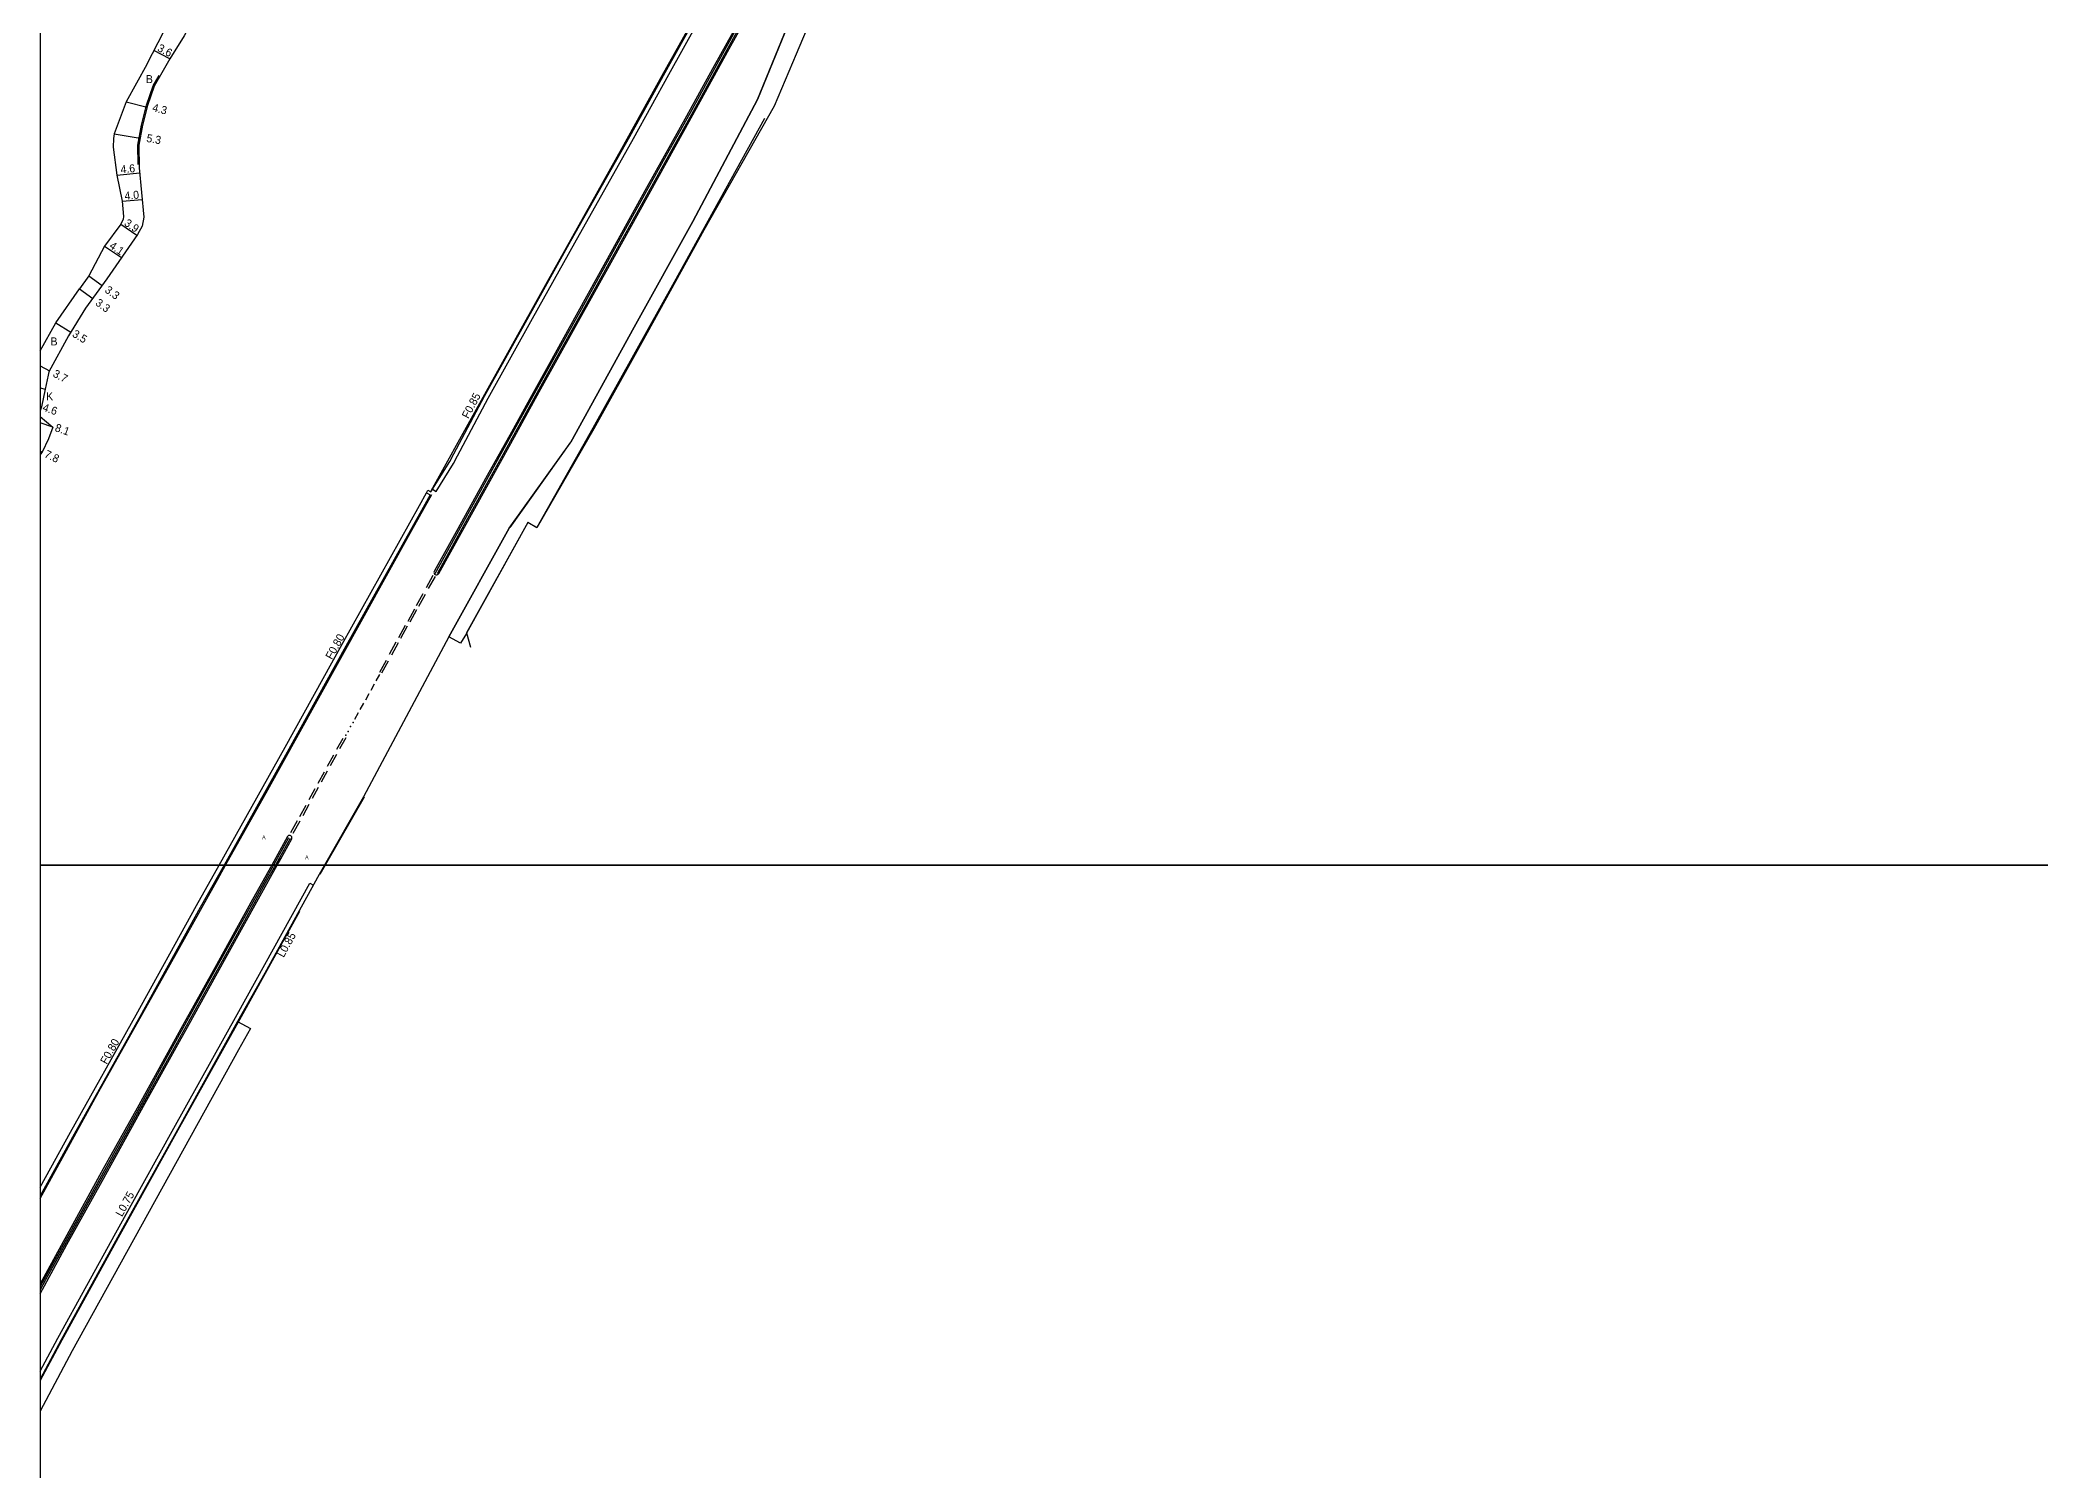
# Model space of a CAD drawing. Header units: metres. Extents: x 4000 to 4800, y -103200 to -102000.
# Drawn here: x 4000 to 4400, y -102721.2 to -102435 of the extents above; entities that cross this region are included whole.
import ezdxf

# ---------------------------------------------------------------- set-up
doc = ezdxf.new("R2010")
doc.units = ezdxf.units.M
doc.header["$LTSCALE"] = 2.5
for name, color, linetype in [('側溝・桝', 7, 'Continuous'), ('図郭', 7, 'Continuous'), ('幅員', 7, 'Continuous'), ('歩道・分離帯・安全施設', 7, 'Continuous'), ('舗装', 7, 'Continuous'), ('道路', 7, 'Continuous')]:
    doc.layers.add(name, color=color, linetype=linetype)
doc.styles.get("Standard").update_dxf_attribs({"font": ''})
doc.styles.add('YOKO_DECO', font='')
doc.styles.get('Standard').set_extended_font_data('@MS PGothic')
doc.styles.get('YOKO_DECO').set_extended_font_data('MS PGothic')

msp = doc.modelspace()

# ---------------------------------------------------------------- linework, layer by layer
at = {"layer": '側溝・桝'}
for points in [[(4078.45, -102524.86), (4079.19, -102525.29), (4082.64, -102519.71), (4083.44, -102518.2), (4089.61, -102506.63), (4098.46, -102490.71), (4106.89, -102475.6), (4118.67, -102454.71), (4125.73, -102441.9), (4142.32, -102412.05)], [(4077.25, -102525.6), (4077.99, -102525.96), (4077.98, -102525.99), (4076.6, -102528.49), (4061.15, -102556.23), (4049.71, -102576.84), (4036.78, -102600)], [(4036.78, -102600), (4032.03, -102608.5), (4019.94, -102630.36), (4006.81, -102653.84), (4000, -102666.12)], [(4000, -102701.18), (4003.56, -102694.6), (4015.16, -102673.54), (4026.78, -102652.61), (4039.41, -102629.89), (4053.92, -102603.6), (4054.64, -102604)]]:
    msp.add_lwpolyline(points, dxfattribs=at)
at = {"layer": '図郭'}
for points in [[(4000, -102600), (4800, -102600), (4800, -102000), (4000, -102000)], [(4000, -103200), (4800, -103200), (4800, -102600), (4000, -102600)]]:
    msp.add_lwpolyline(points, close=True, dxfattribs=at)
at = {"layer": '幅員'}
for points in [[(4025.97, -102438.78), (4022.78, -102437.11)], [(4017.23, -102447.36), (4021.4, -102448.42)], [(4014.84, -102453.76), (4020.01, -102454.67)], [(4015.35, -102462.01), (4019.93, -102461.59)], [(4016.43, -102467.27), (4020.42, -102466.9)], [(4016.15, -102471.85), (4019.37, -102474.06)], [(4012.91, -102476.22), (4016.3, -102478.53)], [(4009.79, -102482.19), (4012.42, -102484.11)], [(4007.91, -102484.76), (4010.54, -102486.68)], [(4003.16, -102491.59), (4006.14, -102493.43)], [(4000, -102500.14), (4001.91, -102501.17)], [(4000.28, -102508.38), (4000, -102508.28)], [(4002.55, -102512.45), (4000, -102511.55)], [(4000.42, -102517.43), (4000, -102517.23)]]:
    msp.add_lwpolyline(points, dxfattribs=at)
at = {"layer": '歩道・分離帯・安全施設'}
for points in [[(4078.17, -102525.18), (4086.95, -102509.41), (4101.45, -102483.31), (4116.3, -102456.74), (4124.36, -102442.14), (4135.53, -102422.19), (4145.14, -102404.94), (4168.27, -102363.2), (4183.33, -102335.82), (4196.71, -102309.91), (4209.66, -102280.66), (4214.14, -102269.1), (4225.73, -102234.49), (4228.08, -102225.89), (4234.61, -102202.36), (4238.51, -102183.21), (4245.92, -102138.12), (4253.93, -102091.27), (4259.73, -102051.3), (4264.39, -102021.99)], [(4254.96, -102188.77), (4249.1, -102214.66), (4243.56, -102234.97), (4236.26, -102258.7), (4227.47, -102282.11), (4222.68, -102293.79), (4217.57, -102305.28), (4212.08, -102316.86), (4207.03, -102326.99), (4200.98, -102338.49), (4195.23, -102349.18), (4189.13, -102360.23), (4182.93, -102371.47), (4176.52, -102383.09), (4165.09, -102403.76), (4153.22, -102425.27), (4149.45, -102432.25), (4143.4, -102446.89), (4130.52, -102471.32), (4118.8, -102492.47), (4106.08, -102515.41)], [(4142.7, -102425.91), (4134.42, -102440.81), (4129.25, -102450.24), (4121.26, -102464.59), (4113.07, -102479.41), (4107.5, -102489.45), (4101.57, -102500.2), (4098.23, -102506.16), (4094.23, -102513.42), (4089.36, -102522.11), (4083.17, -102533.39), (4078.85, -102541.15), (4078.77, -102541.32), (4078.75, -102541.44), (4078.76, -102541.55), (4078.81, -102541.69), (4078.89, -102541.8), (4078.99, -102541.88), (4079.11, -102541.94), (4079.23, -102541.96), (4079.34, -102541.95), (4079.45, -102541.92), (4079.54, -102541.87), (4079.62, -102541.8), (4079.7, -102541.7), (4094.11, -102515.69), (4099.8, -102505.38), (4114.48, -102478.91), (4128.7, -102453.23), (4137.79, -102436.8), (4149.02, -102416.53)], [(4140.68, -102430.05), (4136.41, -102437.76), (4129.88, -102449.7), (4124.59, -102459.18), (4116.74, -102473.38), (4108.22, -102488.75), (4102.18, -102499.63), (4091.8, -102518.37), (4085.1, -102530.48), (4078.9, -102541.75)], [(4141.04, -102430.25), (4136.78, -102437.96), (4130.24, -102449.9), (4124.96, -102459.38), (4117.1, -102473.59), (4108.59, -102488.95), (4102.54, -102499.83), (4092.16, -102518.58), (4085.46, -102530.68), (4079.36, -102541.77)], [(4084.05, -102555.63), (4081.75, -102554.37), (4093.79, -102532.64), (4106.08, -102515.41), (4118.8, -102492.47), (4130.52, -102471.32), (4143.4, -102446.89), (4149.45, -102432.25)], [(4019.63, -102459.94), (4019.57, -102456.04), (4020.27, -102452.03), (4021.29, -102448.03), (4022.64, -102444.18), (4023.85, -102442.09)], [(4144.84, -102450.7), (4126.77, -102483.47), (4110.52, -102512.64), (4099.31, -102532.53), (4097.5, -102531.5), (4085.25, -102553.58), (4086.06, -102556.43)], [(4105.9, -102515.66), (4093.89, -102532.5)], [(4037.11, -102600), (4045.52, -102584.97), (4055.05, -102567.76), (4074.35, -102533.06), (4078.3, -102525.87)], [(4093.79, -102532.64), (4081.75, -102554.37)], [(4077.27, -102544.49), (4078.6, -102542.06)], [(4078.97, -102542.27), (4077.61, -102544.68)], [(4075.28, -102548.12), (4076.61, -102545.69)], [(4076.98, -102545.9), (4075.63, -102548.31)], [(4073.57, -102551.21), (4074.9, -102548.79)], [(4075.27, -102548.99), (4073.92, -102551.4)], [(4069.88, -102557.81), (4071.21, -102555.39)], [(4071.59, -102555.59), (4070.23, -102558.01)], [(4071.72, -102554.48), (4073.05, -102552.06)], [(4073.42, -102552.26), (4072.07, -102554.67)], [(4067.92, -102561.43), (4069.25, -102559)], [(4069.62, -102559.21), (4068.26, -102561.62)], [(4066.17, -102565.04), (4066.89, -102563.73)], [(4067.2, -102563.15), (4067.93, -102561.88)], [(4064.03, -102568.89), (4064.73, -102567.63)], [(4065.1, -102566.99), (4065.81, -102565.7)], [(4062.94, -102570.8), (4063.68, -102569.52)], [(4059.35, -102576.84), (4060.57, -102574.63)], [(4061.12, -102574.55), (4059.89, -102576.78)], [(4057.47, -102580.24), (4058.72, -102577.99)], [(4059.27, -102577.91), (4058.03, -102580.14)], [(4055.6, -102583.64), (4056.84, -102581.39)], [(4057.43, -102581.23), (4056.2, -102583.45)], [(4051.94, -102590.27), (4053.19, -102588)], [(4053.77, -102587.87), (4052.51, -102590.15)], [(4053.8, -102586.89), (4055.03, -102584.66)], [(4055.63, -102584.5), (4054.4, -102586.72)], [(4064.83, -102586.43), (4057.01, -102600)], [(4050.14, -102593.52), (4051.48, -102591.11)], [(4051.93, -102591.21), (4050.55, -102593.69)], [(4047.41, -102600), (4048.11, -102598.75), (4050.33, -102594.75), (4050.36, -102594.66), (4050.36, -102594.57), (4050.35, -102594.47), (4050.33, -102594.39), (4050.29, -102594.31), (4050.23, -102594.23), (4050.13, -102594.15), (4050.03, -102594.11), (4049.93, -102594.08), (4049.84, -102594.08), (4049.75, -102594.09), (4049.67, -102594.12), (4049.59, -102594.17), (4049.52, -102594.23), (4049.46, -102594.31), (4046.31, -102600)], [(4049.7, -102594.53), (4046.66, -102600)], [(4050, -102594.7), (4047.05, -102600)], [(4047.05, -102600), (4045.02, -102603.64), (4039.4, -102613.8), (4033.41, -102624.62), (4025.73, -102638.47), (4020.49, -102647.97), (4015.31, -102657.35), (4010.05, -102666.83), (4001.09, -102682.97), (4000, -102684.97)], [(4046.66, -102600), (4044.72, -102603.48), (4039.11, -102613.63), (4033.11, -102624.45), (4025.44, -102638.31), (4020.2, -102647.8), (4015.01, -102657.18), (4009.75, -102666.67), (4000.8, -102682.81), (4000, -102684.27)], [(4000, -102666.68), (4011.79, -102645.3), (4026.02, -102619.87), (4033.65, -102606.13), (4035.54, -102602.8), (4037.11, -102600)], [(4046.31, -102600), (4042.48, -102606.91), (4034.94, -102620.56), (4028.49, -102632.14), (4019.39, -102648.6), (4012.64, -102660.76), (4000, -102683.72)], [(4000, -102685.72), (4005.39, -102675.88), (4012.4, -102663.24), (4021.03, -102647.65), (4029.81, -102631.82), (4035.16, -102622.13), (4040.59, -102612.3), (4047.41, -102600)], [(4057.01, -102600), (4055.94, -102601.86)], [(4051.84, -102609.26), (4040.2, -102630.33), (4027.58, -102653.05), (4015.96, -102673.98), (4004.36, -102695.03), (4000, -102703.09)], [(4039.5, -102631.27), (4027.45, -102652.98), (4015.83, -102673.91), (4004.23, -102694.97), (4000, -102702.79)], [(4039.5, -102631.27), (4027.45, -102652.98), (4015.83, -102673.91), (4004.23, -102694.97), (4000, -102702.79)]]:
    msp.add_lwpolyline(points, dxfattribs=at)
for p in [(4062.59, -102571.52, 5.93), (4061.14, -102574.06, 5.94), (4061.63, -102573.27, 5.93), (4062.09, -102572.28, 5.94)]:
    msp.add_point(p, dxfattribs=at)
at = {"layer": '舗装'}
msp.add_lwpolyline([(4000, -102504.59), (4001.05, -102504.82)], dxfattribs=at)
at = {"layer": '道路'}
for points in [[(4035.83, -102600), (4048.99, -102576.44), (4060.43, -102555.83), (4075.88, -102528.1), (4077.25, -102525.6), (4077.53, -102525.05), (4078.14, -102525.36), (4081.9, -102519.29), (4082.69, -102517.8), (4088.86, -102506.22), (4097.72, -102490.3), (4106.14, -102475.18), (4117.93, -102454.29), (4124.98, -102441.48), (4141.58, -102411.63)], [(4038.2, -102419.09), (4035.52, -102422.62), (4029.41, -102433.07), (4028.84, -102434.17), (4025.97, -102438.78), (4024.37, -102441.61), (4022.82, -102444.26), (4021.48, -102448.09), (4020.47, -102452.07), (4019.77, -102456.06), (4019.84, -102460.57), (4020.74, -102470.46), (4020.42, -102472.22), (4019.46, -102473.92), (4013.38, -102482.79), (4009.11, -102488.63), (4005.69, -102494.16), (4001.79, -102501.39), (4001.65, -102502.02), (4001.05, -102504.82), (4000.28, -102508.38), (4000, -102509.16)], [(4021.33, -102439.88), (4025.91, -102431.14), (4028.15, -102427.31)], [(4155.91, -102426.58), (4151.16, -102437.85), (4146.77, -102448.27), (4132.71, -102473.01), (4120.28, -102495.49), (4110.69, -102512.75), (4099.32, -102532.56), (4097.51, -102531.53), (4085.27, -102553.63), (4085.23, -102553.69)], [(4021.33, -102439.88), (4017.23, -102447.36)], [(4017.23, -102447.36), (4014.84, -102453.76)], [(4014.84, -102453.76), (4014.67, -102454.7), (4014.62, -102456.46), (4015.35, -102462.01)], [(4015.35, -102462.01), (4016.43, -102467.27), (4016.71, -102470.28), (4016.61, -102470.84), (4016.15, -102471.85), (4012.91, -102476.22), (4009.79, -102482.19)], [(4009.79, -102482.19), (4007.91, -102484.76)], [(4003.16, -102491.59), (4007.91, -102484.76)], [(4000, -102497.14), (4003.16, -102491.59)], [(4000, -102510.28), (4002.55, -102512.45), (4001.72, -102514.8), (4000.42, -102517.43)], [(4000.42, -102517.43), (4000, -102517.89)], [(4085.23, -102553.69), (4084.05, -102555.63), (4081.75, -102554.37), (4064.64, -102586.37), (4056.88, -102600)], [(4056.88, -102600), (4055.82, -102601.87), (4044.93, -102621.61), (4039.5, -102631.27), (4042.06, -102632.72), (4039.69, -102636.95), (4006.44, -102697.12), (4000, -102709.18)], [(4000, -102664.42), (4006.09, -102653.44), (4019.22, -102629.96), (4031.31, -102608.1), (4035.83, -102600)]]:
    msp.add_lwpolyline(points, dxfattribs=at)

# ---------------------------------------------------------------- texts
at = {"layer": '側溝・桝'}
for s, rotation, p in [('F0.85', 61.9283, (4085.63, -102510.86)), ('F0.80', 60.9607, (4058.36, -102559.04)), ('L0.85', 61.1226, (4048.7, -102618.61)), ('F0.80', 60.7947, (4013.33, -102639.98)), ('L0.75', 61.1455, (4016.4, -102670.45))]:
    msp.add_text(s, height=1.6, rotation=rotation, dxfattribs=at).set_placement(p)
at = {"layer": '幅員'}
for s, rotation, p in [('3.6', 332.338, (4023.32, -102437.12)), ('4.3', 345.6683, (4022.33, -102449.22)), ('5.3', 350.0499, (4021.19, -102455.37)), ('4.6', 5.2507, (4016.17, -102461.69)), ('4.0', 5.2507, (4016.96, -102466.98)), ('3.9', 325.5615, (4016.69, -102471.97)), ('4.1', 325.5615, (4013.7, -102476.5)), ('3.3', 323.8374, (4010.92, -102487.89)), ('3.3', 323.8374, (4012.8, -102485.32)), ('3.5', 328.2656, (4006.3, -102494.2)), ('3.7', 331.649, (4002.42, -102502.22)), ('4.6', 340.5366, (4000.38, -102509.11)), ('8.1', 340.5366, (4002.84, -102513.18)), ('7.8', 334.6116, (4000.72, -102518.37))]:
    msp.add_text(s, height=1.6, rotation=rotation, dxfattribs=at).set_placement(p)
at = {"layer": '舗装'}
for s, p in [('B', (4021.17, -102443.63)), ('B', (4002.1, -102496.09)), ('K', (4001.22, -102507.05))]:
    msp.add_text(s, height=1.6, dxfattribs=at).set_placement(p)
at = {"layer": '舗装', "style": 'YOKO_DECO'}
for p in [(4044.4, -102594.83, 5.33), (4052.99, -102598.83, 5.33)]:
    msp.add_text('A', height=0.75, dxfattribs=at).set_placement(p)

doc.saveas('drawing.dxf')
